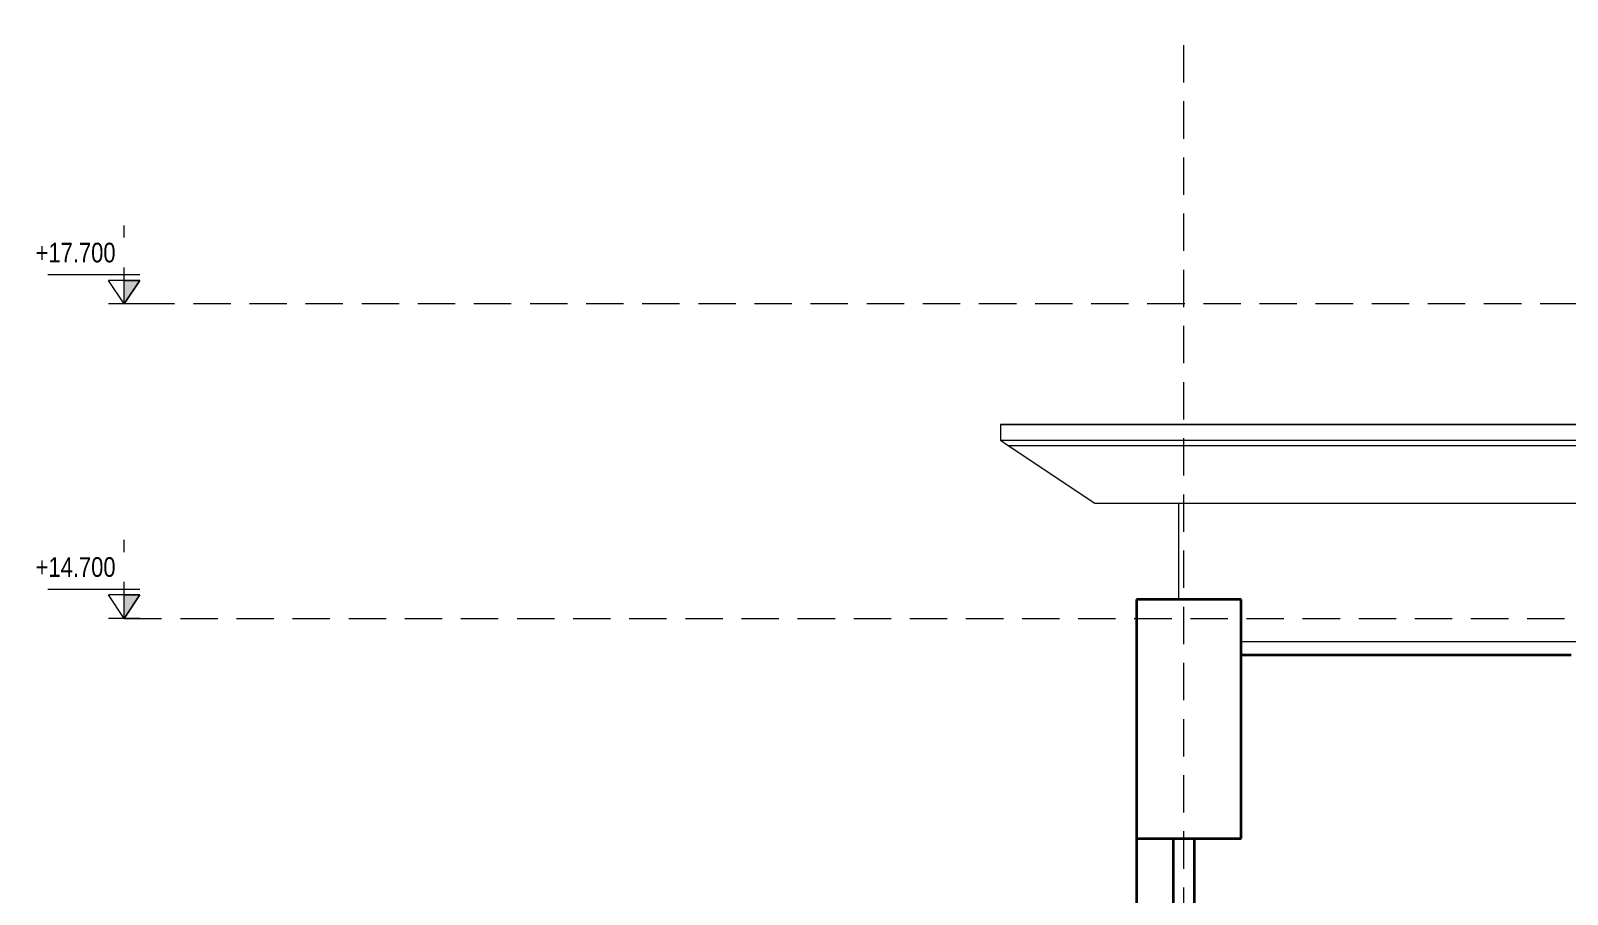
# Model space of a CAD drawing. Header units: millimetres. Extents: x -10459 to 43935, y -3751 to 20306.
# Drawn here: x -10459 to 4212, y 12069 to 20306 of the extents above; entities that cross this region are included whole.
import ezdxf

# ---------------------------------------------------------------- set-up
doc = ezdxf.new("R2010")
doc.units = ezdxf.units.MM
doc.linetypes.add('Hidden', pattern=[535.78125, 357.1875, -178.59375])
for name, color, linetype, lineweight in [('A-FLOR-LEVL', 51, 'Continuous', 9), ('A-GENM', 13, 'Continuous', 18), ('A-WALL', 113, 'Continuous', 35), ('G-IMPT', 8, 'Continuous', 18), ('S-COLS', 52, 'Continuous', 35), ('S-GRID', 1, 'Continuous', 9)]:
    doc.layers.add(name, color=color, linetype=linetype, lineweight=lineweight)
doc.styles.add('Arial', font='arial.ttf', dxfattribs={"width": 0.8, "height": 187.5})

# ---------------------------------------------------------------- blocks, each defined once
blk = doc.blocks.new('M_Concrete-Rectangular-Column - COT200X250-2391840-MẶT CẮT 1-1')
at = {"layer": 'S-COLS'}
for p, q in [((450, 12600), (450, 11100)), ((650, 12600), (650, 11100))]:
    blk.add_line(p, q, dxfattribs=at)
blk = doc.blocks.new('Mat_Tien_3dsMax - Sync_3dsMax_To_Revit-2401403-MẶT CẮT 1-1')
at = {"layer": 'A-GENM'}
for p, q in [((-1200, 16550), (-1200, 16400)), ((4589, 16550), (-1200, 16550)), ((-1200, 16400), (-1127, 16351)), ((-1127, 16351), (-727, 16351)), ((-727, 16351), (4589, 16351))]:
    blk.add_line(p, q, dxfattribs=at)
at = {"layer": 'A-GENM', "lineweight": 35}
for p, q in [((1100, 14880), (100, 14880)), ((100, 14880), (100, 12600)), ((1100, 12600), (1100, 14880)), ((100, 12600), (974, 12600)), ((974, 12600), (1100, 12600))]:
    blk.add_line(p, q, dxfattribs=at)
at = {"layer": 'G-IMPT'}
for p, q in [((-1200, 16550), (-1200, 16400)), ((-1200, 16550), (4589, 16550)), ((-1200, 16400), (-1127, 16351)), ((-1200, 16400), (4589, 16400)), ((-1127, 16351), (-300, 15800)), ((-300, 15800), (4589, 15800)), ((500, 15800), (500, 14880)), ((100, 14880), (100, 14880)), ((1100, 14480), (4589, 14480))]:
    blk.add_line(p, q, dxfattribs=at)
blk = doc.blocks.new('Mat_Tien_3dsMax - Mat_Tien_3dsMax-2387879-MẶT CẮT 1-1')
blk.add_blockref('Mat_Tien_3dsMax - Sync_3dsMax_To_Revit-2401403-MẶT CẮT 1-1', (0, 0))
blk = doc.blocks.new('Level - 000_-1742766-MẶT CẮT 1-1')
at = {"layer": 'A-FLOR-LEVL'}
blk.add_hatch(color=256, dxfattribs=at).paths.add_polyline_path([(37186, 4125), (37186, 3900), (37036, 4125)])
for p, q in [((37186, 3900), (37186, 4650)), ((37036, 4177), (37915, 4177)), ((37186, 3900), (37036, 4125)), ((37036, 4125), (37336, 4125)), ((37186, 4125), (37036, 4125)), ((37036, 4125), (37186, 3900)), ((37186, 3900), (37336, 4125)), ((37186, 3900), (37186, 4125)), ((37036, 3900), (37336, 3900))]:
    blk.add_line(p, q, dxfattribs=at)

msp = doc.modelspace()

# ---------------------------------------------------------------- linework, layer by layer
at = {"layer": 'A-FLOR-LEVL', "linetype": 'Hidden'}
for p, q in [((42886, 17700), (-9566, 17700)), ((-9566, 14700), (15240, 14700))]:
    msp.add_line(p, q, dxfattribs=at)
at = {"layer": 'A-WALL'}
for p, q in [((4250, 14350), (1100, 14350)), ((100, 12600), (100, 11100))]:
    msp.add_line(p, q, dxfattribs=at)
at = {"layer": 'S-GRID', "linetype": 'Hidden'}
msp.add_line((550, -3226), (550, 20306), dxfattribs=at)

# ---------------------------------------------------------------- block references
at = {"layer": 'A-FLOR-LEVL', "extrusion": (0, 0, -1)}
for p in [(-27620, 13800), (-27620, 10800)]:
    msp.add_blockref('Level - 000_-1742766-MẶT CẮT 1-1', p, dxfattribs=at)
at = {"layer": 'G-IMPT'}
msp.add_blockref('Mat_Tien_3dsMax - Mat_Tien_3dsMax-2387879-MẶT CẮT 1-1', (0, 0), dxfattribs=at)
at = {"layer": 'S-COLS'}
msp.add_blockref('M_Concrete-Rectangular-Column - COT200X250-2391840-MẶT CẮT 1-1', (0, 0), dxfattribs=at)

# ---------------------------------------------------------------- next in the draw order: texts
at = {"layer": 'A-FLOR-LEVL', "char_height": 187.5, "width": 918.73, "attachment_point": 1, "style": 'Arial', "bg_fill": 3, "box_fill_scale": 1.25, "bg_fill_color": 256, "bg_fill_true_color": 13158600, "bg_fill_transparency": 0}
for s, insert in [('+17.700', (-10412, 18284)), ('+14.700', (-10412, 15284))]:
    msp.add_mtext(s, dxfattribs=dict(at, insert=insert))

# ---------------------------------------------------------------- next in the draw order: texts
for s, insert in [('+17.700', (-10412, 18284)), ('+14.700', (-10412, 15284))]:
    msp.add_mtext(s, dxfattribs=dict(at, insert=insert))

doc.saveas('drawing.dxf')
